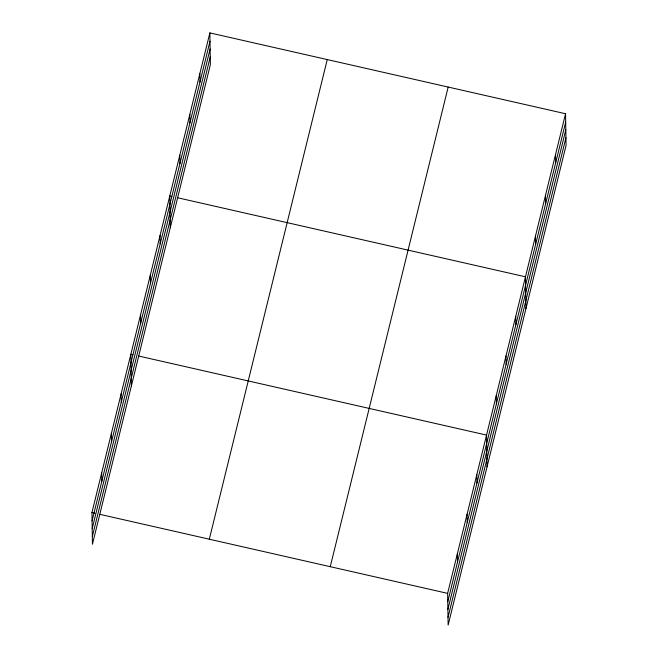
<?xml version="1.0" encoding="UTF-8"?>
<svg xmlns="http://www.w3.org/2000/svg" width="658" height="658" viewBox="0 0 658 658"><rect width="100%" height="100%" fill="white"/><g stroke="black" fill="none" stroke-linecap="round" stroke-linejoin="round"><path stroke-width="0.99" d="M209.869 32.9L210.371 64.632L92.441 544.265L91.947 512.533L209.869 32.9L565.559 113.735L566.053 145.467L448.131 625.1L447.629 593.368L565.559 113.735M92.079 520.873L210.001 41.24M92.194 528.588L210.124 48.955M92.326 536.55L210.247 56.909M209.318 539.206L327.248 59.574M330.258 566.694L448.18 87.053M447.761 601.7L565.691 122.067M447.884 609.423L565.806 129.791M448.008 617.377L565.938 137.744M171.73 196.421L169.772 195.977L170.274 227.709M177.602 197.754L525.462 276.804L525.964 308.544M132.817 354.703L130.86 354.251L131.361 385.991M138.682 356.036L486.55 435.086L487.043 466.818M91.947 512.533L94.884 513.199M99.769 514.309L447.629 593.368M555.533 154.498L555.665 162.839M545.507 195.27L545.638 203.602M535.489 236.041L535.62 244.373M515.732 316.375L515.864 324.715M506.002 355.945L506.134 364.285M496.272 395.516L496.403 403.856M476.82 474.657L476.951 482.988M467.09 514.227L467.221 522.559M457.359 553.797L457.491 562.129M199.851 73.671L199.974 82.003M189.825 114.434L189.956 122.775M179.798 155.206L179.93 163.546M160.05 235.548L160.182 243.879M150.32 275.118L150.452 283.45M140.59 314.689L140.722 323.02M121.13 393.821L121.261 402.161M111.399 433.392L111.531 441.732M101.677 472.962L101.801 481.302"/></g></svg>
